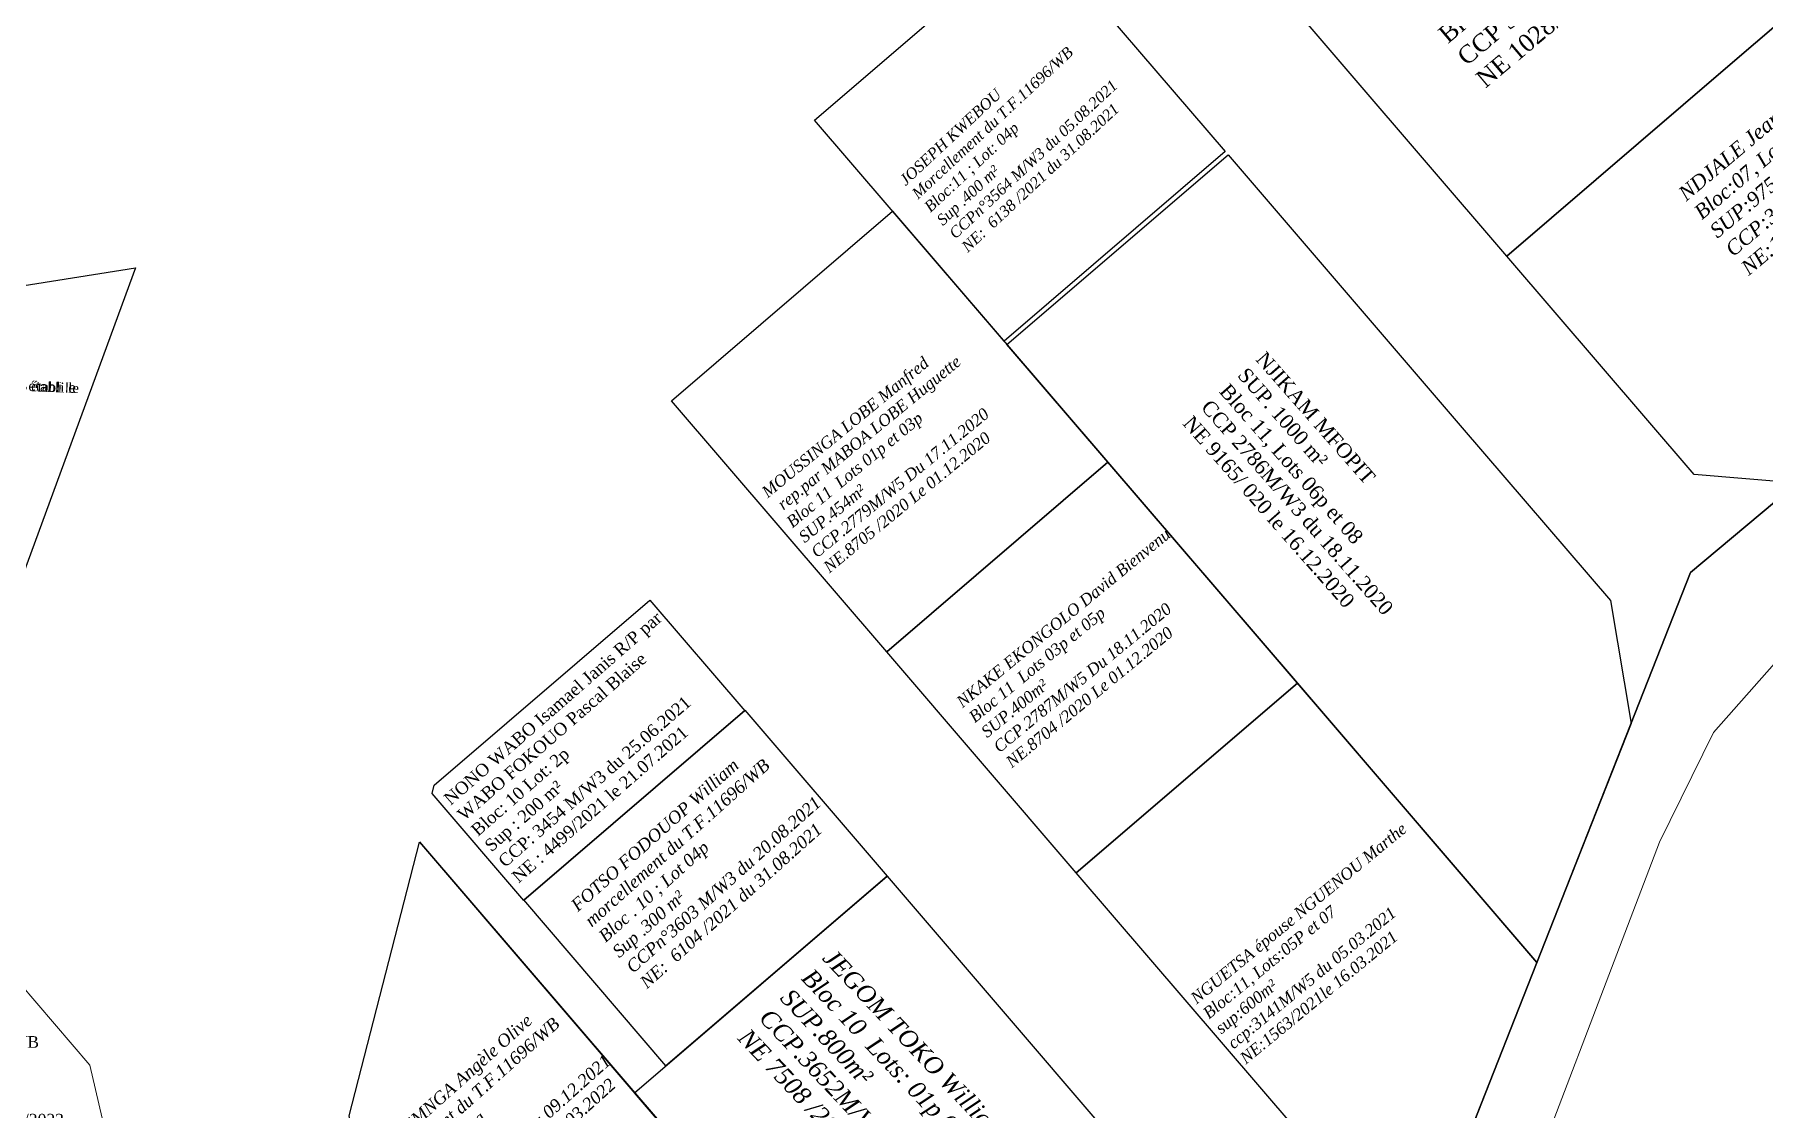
# Model space of a CAD drawing. Header units: millimetres. Extents: x 587399 to 927168, y 438565 to 1444955.
# Drawn here: x 591656.4 to 591775.2, y 444952.6 to 445026.4 of the extents above; entities that cross this region are included whole.
import ezdxf

# ---------------------------------------------------------------- set-up
doc = ezdxf.new("R2010")
doc.units = ezdxf.units.MM
doc.header["$LTSCALE"] = 2
for name, color, linetype in [('AOUT 2021', 172, 'Continuous'), ('chef027001120', 7, 'Continuous'), ('end maj 26 02 2021', 7, 'Continuous'), ('MAJ AOUT', 182, 'Continuous'), ('MAJ JAN 2022', 1, 'Continuous'), ('MAJ JUILLET 2021', 7, 'Continuous'), ('MAJ OCT 2021', 7, 'Continuous'), ('Parcelle MAJ', 6, 'Continuous')]:
    doc.layers.add(name, color=color, linetype=linetype)
doc.layers.add('Roads_others', color=24, linetype='Continuous', lineweight=9)
doc.styles.get("Standard").update_dxf_attribs({"font": 'arial.ttf'})
doc.styles.add('Times 1.0', font='times.ttf', dxfattribs={"width": 0.99, "height": 1})

msp = doc.modelspace()

# ---------------------------------------------------------------- linework, layer by layer
at = {"flags": 128}
msp.add_lwpolyline([(591663.327, 445010.376), (591652.257, 444980.256), (591634.099, 445001.43), (591635.783, 445006.008)], close=True, dxfattribs=at)
at = {"lineweight": -3, "flags": 128}
msp.add_lwpolyline([(591682.817, 444970.963), (591699.945, 444950.991)], dxfattribs=at)
msp.add_lwpolyline([(591682.817, 444970.963), (591699.945, 444950.991)], dxfattribs=at)
at = {"color": 5, "lineweight": 13, "flags": 128}
msp.add_lwpolyline([(591649.241, 444968.415), (591660.19, 444955.648), (591662.2, 444947.01), (591657.367, 444928.221), (591634.06, 444955.394)], close=True, dxfattribs=at)
msp.add_lwpolyline([(591649.241, 444968.415), (591660.19, 444955.648), (591662.2, 444947.01), (591657.367, 444928.221), (591634.06, 444955.394)], close=True, dxfattribs=at)
at = {"layer": 'end maj 26 02 2021', "color": 6, "linetype": 'ByBlock', "lineweight": -3, "ltscale": 0.0014, "flags": 128}
msp.add_lwpolyline([(591590.351, 444928.084), (591620.988, 445113.034), (591611.235, 445115.312), (591602.477, 445210.868), (591597.767, 445262.868), (591632.827, 445254.038), (591645.877, 445275.468), (591709.737, 445272.638), (591716.057, 445274.938), (591724.857, 445278.128), (591811.027, 445267.418), (591837.467, 445209.228), (591867.677, 445107.988), (591867.675, 445071.204), (591770.073, 444989.463), (591737.168, 444905.939)], dxfattribs=at)
msp.add_lwpolyline([(591590.351, 444928.084), (591620.988, 445113.034), (591611.235, 445115.312), (591602.477, 445210.868), (591597.767, 445262.868), (591632.827, 445254.038), (591645.877, 445275.468), (591709.737, 445272.638), (591716.057, 445274.938), (591724.857, 445278.128), (591811.027, 445267.418), (591837.467, 445209.228), (591867.677, 445107.988), (591867.675, 445071.204), (591770.073, 444989.463), (591737.168, 444905.939)], dxfattribs=at)
msp.add_lwpolyline([(591590.351, 444928.084), (591620.988, 445113.034), (591611.235, 445115.312), (591602.477, 445210.868), (591597.767, 445262.868), (591632.827, 445254.038), (591645.877, 445275.468), (591709.737, 445272.638), (591716.057, 445274.938), (591724.857, 445278.128), (591811.027, 445267.418), (591837.467, 445209.228), (591867.677, 445107.988), (591867.675, 445071.204), (591770.073, 444989.463), (591737.168, 444905.939)], dxfattribs=at)
msp.add_lwpolyline([(591590.351, 444928.084), (591620.988, 445113.034), (591611.235, 445115.312), (591602.477, 445210.868), (591597.767, 445262.868), (591632.827, 445254.038), (591645.877, 445275.468), (591709.737, 445272.638), (591716.057, 445274.938), (591724.857, 445278.128), (591811.027, 445267.418), (591837.467, 445209.228), (591867.677, 445107.988), (591867.675, 445071.204), (591770.073, 444989.463), (591737.168, 444905.939)], dxfattribs=at)
at = {"layer": 'end maj 26 02 2021', "color": 3, "flags": 128}
msp.add_lwpolyline([(591737.168, 444905.939), (591770.073, 444989.463), (591867.675, 445071.204)], dxfattribs=at)
msp.add_lwpolyline([(591737.168, 444905.939), (591770.073, 444989.463), (591867.675, 445071.204)], dxfattribs=at)
at = {"layer": 'end maj 26 02 2021', "color": 150, "lineweight": -3, "flags": 128}
msp.add_lwpolyline([(591771.553, 445056.212), (591787.829, 445037.235), (591772.648, 445024.215), (591757.467, 445011.194), (591741.191, 445030.171), (591756.372, 445043.191)], close=True, dxfattribs=at)
msp.add_lwpolyline([(591771.553, 445056.212), (591787.829, 445037.235), (591772.648, 445024.215), (591757.467, 445011.194), (591741.191, 445030.171), (591756.372, 445043.191)], close=True, dxfattribs=at)
msp.add_lwpolyline([(591771.553, 445056.212), (591787.829, 445037.235), (591772.648, 445024.215), (591757.467, 445011.194), (591741.191, 445030.171), (591756.372, 445043.191)], close=True, dxfattribs=at)
msp.add_lwpolyline([(591771.553, 445056.212), (591787.829, 445037.235), (591772.648, 445024.215), (591757.467, 445011.194), (591741.191, 445030.171), (591756.372, 445043.191)], close=True, dxfattribs=at)
at = {"layer": 'end maj 26 02 2021', "color": 150, "linetype": 'ByBlock', "lineweight": -3, "ltscale": 0.0014, "flags": 128}
for points in [[(591787.829, 445037.235), (591801.003, 445021.876), (591800.424, 445014.871), (591788.924, 445005.239), (591777.423, 444995.607), (591770.335, 444996.191), (591757.467, 445011.194), (591772.648, 445024.215)], [(591787.829, 445037.235), (591801.003, 445021.876), (591800.424, 445014.871), (591788.924, 445005.239), (591777.423, 444995.607), (591770.335, 444996.191), (591757.467, 445011.194), (591772.648, 445024.215)], [(591787.829, 445037.235), (591801.003, 445021.876), (591800.424, 445014.871), (591788.924, 445005.239), (591777.423, 444995.607), (591770.335, 444996.191), (591757.467, 445011.194), (591772.648, 445024.215)], [(591787.829, 445037.235), (591801.003, 445021.876), (591800.424, 445014.871), (591788.924, 445005.239), (591777.423, 444995.607), (591770.335, 444996.191), (591757.467, 445011.194), (591772.648, 445024.215)], [(591738.331, 445018.144), (591754.412, 444999.396), (591764.574, 444987.548), (591765.996, 444979.101), (591759.536, 444962.702), (591748.997, 444974.99), (591739.232, 444986.376), (591723.151, 445005.124)], [(591738.331, 445018.144), (591754.412, 444999.396), (591764.574, 444987.548), (591765.996, 444979.101), (591759.536, 444962.702), (591748.997, 444974.99), (591739.232, 444986.376), (591723.151, 445005.124)], [(591738.331, 445018.144), (591754.412, 444999.396), (591764.574, 444987.548), (591765.996, 444979.101), (591759.536, 444962.702), (591748.997, 444974.99), (591739.232, 444986.376), (591723.151, 445005.124)], [(591738.331, 445018.144), (591754.412, 444999.396), (591764.574, 444987.548), (591765.996, 444979.101), (591759.536, 444962.702), (591748.997, 444974.99), (591739.232, 444986.376), (591723.151, 445005.124)], [(591715.298, 445014.28), (591730.081, 444997.044), (591714.9, 444984.023), (591700.117, 445001.259)], [(591715.298, 445014.28), (591730.081, 444997.044), (591714.9, 444984.023), (591700.117, 445001.259)], [(591715.298, 445014.28), (591730.081, 444997.044), (591714.9, 444984.023), (591700.117, 445001.259)], [(591715.298, 445014.28), (591730.081, 444997.044), (591714.9, 444984.023), (591700.117, 445001.259)], [(591730.081, 444997.044), (591743.092, 444981.875), (591727.91, 444968.854), (591714.9, 444984.023)], [(591730.081, 444997.044), (591743.092, 444981.875), (591727.91, 444968.854), (591714.9, 444984.023)], [(591730.081, 444997.044), (591743.092, 444981.875), (591727.91, 444968.854), (591714.9, 444984.023)], [(591730.081, 444997.044), (591743.092, 444981.875), (591727.91, 444968.854), (591714.9, 444984.023)], [(591727.911, 444968.853), (591743.092, 444981.874), (591759.526, 444962.701), (591753.077, 444946.303), (591747.987, 444945.446)], [(591727.911, 444968.853), (591743.092, 444981.874), (591759.526, 444962.701), (591753.077, 444946.303), (591747.987, 444945.446)], [(591727.911, 444968.853), (591743.092, 444981.874), (591759.526, 444962.701), (591753.077, 444946.303), (591747.987, 444945.446)], [(591727.911, 444968.853), (591743.092, 444981.874), (591759.526, 444962.701), (591753.077, 444946.303), (591747.987, 444945.446)]]:
    msp.add_lwpolyline(points, close=True, dxfattribs=at)
at = {"layer": 'end maj 26 02 2021', "color": 150, "lineweight": -3, "flags": 128}
msp.add_lwpolyline([(591730.081, 444997.044), (591743.092, 444981.874)], dxfattribs=at)
msp.add_lwpolyline([(591730.081, 444997.044), (591743.092, 444981.874)], dxfattribs=at)
msp.add_lwpolyline([(591730.081, 444997.044), (591743.092, 444981.874)], dxfattribs=at)
msp.add_lwpolyline([(591730.081, 444997.044), (591743.092, 444981.874)], dxfattribs=at)
at = {"layer": 'MAJ AOUT', "color": 150, "flags": 128}
for points in [[(591725.115, 445033.552), (591738.136, 445018.372), (591722.956, 445005.351), (591709.935, 445020.532)], [(591725.115, 445033.552), (591738.136, 445018.372), (591722.956, 445005.351), (591709.935, 445020.532)], [(591705.156, 444980.024), (591714.921, 444968.638), (591699.74, 444955.617), (591689.975, 444967.003)], [(591705.156, 444980.024), (591714.921, 444968.638), (591699.74, 444955.617), (591689.975, 444967.003)]]:
    msp.add_lwpolyline(points, close=True, dxfattribs=at)
at = {"layer": 'MAJ JAN 2022', "lineweight": -3, "ltscale": 0.0014, "flags": 128}
msp.add_lwpolyline([(591682.817, 444970.963), (591699.945, 444950.992), (591684.764, 444937.972), (591679.992, 444943.535), (591677.983, 444952.173)], close=True, dxfattribs=at)
msp.add_lwpolyline([(591682.817, 444970.963), (591699.945, 444950.992), (591684.764, 444937.972), (591679.992, 444943.535), (591677.983, 444952.173)], close=True, dxfattribs=at)
at = {"layer": 'MAJ JAN 2022', "color": 0, "lineweight": -3, "ltscale": 0.0014, "flags": 128}
msp.add_lwpolyline([(591682.833, 444970.978), (591699.961, 444951.006), (591684.78, 444937.985), (591680.008, 444943.549)], dxfattribs=at)
msp.add_lwpolyline([(591682.833, 444970.978), (591699.961, 444951.006), (591684.78, 444937.985), (591680.008, 444943.549)], dxfattribs=at)
at = {"layer": 'MAJ JUILLET 2021', "flags": 128}
msp.add_lwpolyline([(591698.646, 444987.582), (591705.159, 444979.988), (591689.978, 444966.968), (591683.688, 444974.301), (591683.837, 444974.881)], close=True, dxfattribs=at)
msp.add_lwpolyline([(591698.646, 444987.582), (591705.159, 444979.988), (591689.978, 444966.968), (591683.688, 444974.301), (591683.837, 444974.881)], close=True, dxfattribs=at)
at = {"layer": 'MAJ OCT 2021', "lineweight": -3, "flags": 128}
msp.add_lwpolyline([(591714.921, 444968.638), (591737.707, 444942.072), (591720.358, 444927.191), (591697.572, 444953.757)], close=True, dxfattribs=at)
msp.add_lwpolyline([(591714.921, 444968.638), (591737.707, 444942.072), (591720.358, 444927.191), (591697.572, 444953.757)], close=True, dxfattribs=at)
at = {"layer": 'Parcelle MAJ', "color": 6, "lineweight": 30, "flags": 128}
msp.add_lwpolyline([(591663.327, 445010.376), (591652.257, 444980.256), (591634.099, 445001.43), (591635.783, 445006.008)], close=True, dxfattribs=at)
at = {"layer": 'Roads_others'}
msp.add_lwpolyline([(591756.656, 444941.361), (591767.938, 444970.955), (591771.65, 444978.498), (591784.734, 444993.303), (591796.047, 445004.258), (591860.601, 445059.63), (591862.977, 445070.278), (591862.968, 445079.155), (591835.768, 445178.51), (591831.884, 445188.853), (591811.311, 445212.5), (591807.141, 445219.295), (591806.835, 445225.209), (591835.668, 445277.891), (591838.785, 445280.404), (591844.445, 445281.305), (591871.986, 445282.803), (591882.25, 445287.7), (591891.619, 445299.538), (591893.839, 445310.927)], dxfattribs=at)

# ---------------------------------------------------------------- texts
at = {"color": 3, "insert": (591641.326, 445004.359), "char_height": 0.6795, "width": 18.61483, "attachment_point": 1, "rotation": 357.59654}
for s in ['{\\fTimes New Roman|b0|i0|c0|p18;EPOUBA Marie Claire Amandine \\P\\C1;Morcellement du T.F N°11696/WB établi le 02/12/2022 \\P\\C256;Lieu-dit : Japoma\\PBloc: 23 ; Lot: 01p\\PSUP : 450 m²\\PCCP : 4830 M/W3 du  30/ 11/2022\\PNE : 11264/2022 du 07/12/2022\\P\\C1;Geo : ABENA Josiane}', '{\\C7;EPOUBA Marie Claire Amandine }\\P{\\C1;Morcellement du T.F N°11696/WB établi le 02/12/2022 \\P\\C256;Lieu-dit : Japoma\\PBloc: 23 ; Lot: 01p\\PSUP : 450 m²\\PCCP : 4830 M/W3 du  30/ 11/2022\\PNE : 11264/2022 du 07/12/2022\\P\\C1;Geo : ABENA Josiane}']:
    msp.add_mtext(s, dxfattribs=at)
at = {"insert": (591642.606, 444959.15), "char_height": 0.8, "attachment_point": 1}
msp.add_mtext_dynamic_manual_height_columns('{\\fTimes New Roman|b0|i0|c0|p18;\\H1.125x;KONG Roland Aime \\H0.88889x;\\P\\C1;Morcellement TF 11696/WB\\P\\C256;Lieu-dit:Japoma-bakoko\\PBloc:09 Lots:04p&06\\PSuperficie: 566m²\\PCCP:4249M/W3  du 25/03/2022\\P{\\W2.70898; }NE:{\\W1.68358; }5717 /022 du 05 /04 /2022\\PGeometre:ABENA Josiane}', width=25.02909, gutter_width=12.5, heights=[0], dxfattribs=at)
msp.add_mtext_dynamic_manual_height_columns('{\\fTimes New Roman|b0|i0|c0|p18;\\H1.125x;KONG Roland Aime \\H0.88889x;\\P\\C1;Morcellement TF 11696/WB\\P\\C256;Lieu-dit:Japoma-bakoko\\PBloc:09 Lots:04p&06\\PSuperficie: 566m²\\PCCP:4249M/W3  du 25/03/2022\\P{\\W2.70898; }NE:{\\W1.68358; }5717 /022 du 05 /04 /2022\\PGeometre:ABENA Josiane}', width=25.02909, gutter_width=12.5, heights=[0], dxfattribs=at)
at = {"layer": 'AOUT 2021', "color": 0, "attachment_point": 4}
for s, insert, char_height, width, rotation in [('{\\fTimes New Roman|b0|i1|c0|p18;JOSEPH KWEBOU\\P\\C1;Morcellement du T.F.11696/WB\\P\\C0;Bloc:11 ; Lot: 04p\\PSup .400 m²  \\PCCPn°3564 M/W3 du 05.08.2021\\PNE:  6138 /2021 du 31.08.2021}', (591718.08, 445013.966), 0.75, 52.70163, 43.07757), ('{\\fTimes New Roman|b0|i1|c0|p18;JOSEPH KWEBOU\\P\\C1;Morcellement du T.F.11696/WB\\P\\C0;Bloc:11 ; Lot: 04p\\PSup .400 m²  \\PCCPn°3564 M/W3 du 05.08.2021\\PNE:  6138 /2021 du 31.08.2021}', (591718.08, 445013.966), 0.75, 52.70163, 43.07757), ('{\\fTimes New Roman|b0|i1|c0|p18;FOTSO FODOUOP William\\P\\C1;morcellement du T.F.11696/WB\\P\\C0;Bloc . 10 ; Lot 04p\\PSup .300 m²  \\PCCPn°3603 M/W3 du 20.08.2021\\PNE:  6104 /2021 du 31.08.2021}', (591695.787, 444963.819), 0.85206, 24.91555, 41.83993), ('{\\fTimes New Roman|b0|i1|c0|p18;FOTSO FODOUOP William\\P\\C1;morcellement du T.F.11696/WB\\P\\C0;Bloc . 10 ; Lot 04p\\PSup .300 m²  \\PCCPn°3603 M/W3 du 20.08.2021\\PNE:  6104 /2021 du 31.08.2021}', (591695.787, 444963.819), 0.85206, 24.91555, 41.83993), ('{\\fTimes New Roman|b0|i1|c0|p18;NGO BEMNGA Angèle Olive\\P\\C1;morcellement du T.F.11696/WB\\P\\C0;lieu dit: Japoma\\PSup .376 m²  \\PCCPn°3963 M/W3 du 09.12.2021\\PNE:  4278 /2022  du 10.03.2022\\Pgéo: BOYANTSANG .R}', (591681.92, 444945.454), 0.85206, 24.91555, 41.83993), ('{\\fTimes New Roman|b0|i1|c0|p18;NGO BEMNGA Angèle Olive\\P\\C1;morcellement du T.F.11696/WB\\P\\C0;lieu dit: Japoma\\PSup .376 m²  \\PCCPn°3963 M/W3 du 09.12.2021\\PNE:  4278 /2022  du 10.03.2022\\Pgéo: BOYANTSANG .R}', (591681.92, 444945.454), 0.85206, 24.91555, 41.83993)]:
    msp.add_mtext(s, dxfattribs=dict(at, insert=insert, char_height=char_height, width=width, rotation=rotation))
at = {"layer": 'chef027001120', "linetype": 'ByBlock', "insert": (591769.136, 445015.685), "char_height": 1, "width": 21.23, "attachment_point": 1, "rotation": 40.13225}
msp.add_mtext('{\\fTimes New Roman|b0|i1|c0|p18;NDJALE Jean Paul\\PBloc:07, Lots: 07 et  08\\PSUP:975m²^I\\PCCP:3041M/W3 du  28.01.2021\\PNE:1570/2021 le 16.03.2021}', dxfattribs=at)
msp.add_mtext('{\\fTimes New Roman|b0|i1|c0|p18;NDJALE Jean Paul\\PBloc:07, Lots: 07 et  08\\PSUP:975m²^I\\PCCP:3041M/W3 du  28.01.2021\\PNE:1570/2021 le 16.03.2021}', dxfattribs=at)
at = {"layer": 'end maj 26 02 2021', "color": 150, "linetype": 'ByBlock', "lineweight": -3, "ltscale": 0.0014, "attachment_point": 1, "style": 'Times 1.0'}
for s, insert, char_height, width, rotation in [('{\\C256;EDAK BASSEY BLESSING SHERA\\PSUP. 1000 m²\\PBloc 07, Lots 05 et 06\\PCCP 3027M/W3 du 25.01.2021\\PNE 1028/ 021 le 17.02.2021}', (591750.075, 445029.719), 1.2, 89.05264, 40.0786), ('{\\C256;EDAK BASSEY BLESSING SHERA\\PSUP. 1000 m²\\PBloc 07, Lots 05 et 06\\PCCP 3027M/W3 du 25.01.2021\\PNE 1028/ 021 le 17.02.2021}', (591750.075, 445029.719), 1.2, 89.05264, 40.0786), ('{\\C256;EDAK BASSEY BLESSING SHERA\\PSUP. 1000 m²\\PBloc 07, Lots 05 et 06\\PCCP 3027M/W3 du 25.01.2021\\PNE 1028/ 021 le 17.02.2021}', (591750.075, 445029.719), 1.2, 89.05264, 40.0786), ('{\\C256;EDAK BASSEY BLESSING SHERA\\PSUP. 1000 m²\\PBloc 07, Lots 05 et 06\\PCCP 3027M/W3 du 25.01.2021\\PNE 1028/ 021 le 17.02.2021}', (591750.075, 445029.719), 1.2, 89.05264, 40.0786), ('{\\fTimes New Roman|b0|i1|c0|p18;\\C7;MOUSSINGA LOBE Manfred\\P rep.par MABOA LOBE Huguette\\PBloc 11  Lots 01p et 03p\\PSUP.454m²\\PCCP.2779M/W5 Du 17.11.2020\\PNE.8705 /2020 Le 01.12.2020}', (591706.222, 444995.175), 0.8, 23.57992, 39.42598), ('{\\fTimes New Roman|b0|i1|c0|p18;\\C7;MOUSSINGA LOBE Manfred\\P rep.par MABOA LOBE Huguette\\PBloc 11  Lots 01p et 03p\\PSUP.454m²\\PCCP.2779M/W5 Du 17.11.2020\\PNE.8705 /2020 Le 01.12.2020}', (591706.222, 444995.175), 0.8, 23.57992, 39.42598), ('{\\fTimes New Roman|b0|i1|c0|p18;\\C7;MOUSSINGA LOBE Manfred\\P rep.par MABOA LOBE Huguette\\PBloc 11  Lots 01p et 03p\\PSUP.454m²\\PCCP.2779M/W5 Du 17.11.2020\\PNE.8705 /2020 Le 01.12.2020}', (591706.222, 444995.175), 0.8, 23.57992, 39.42598), ('{\\fTimes New Roman|b0|i1|c0|p18;\\C7;MOUSSINGA LOBE Manfred\\P rep.par MABOA LOBE Huguette\\PBloc 11  Lots 01p et 03p\\PSUP.454m²\\PCCP.2779M/W5 Du 17.11.2020\\PNE.8705 /2020 Le 01.12.2020}', (591706.222, 444995.175), 0.8, 23.57992, 39.42598), ('{\\C256;NJIKAM MFOPIT \\PSUP. 1000 m²\\PBloc 11, Lots 06p et 08\\PCCP 2786M/W3 du 18.11.2020\\PNE 9165/ 020 le 16.12.2020}', (591740.925, 445004.734), 1, 90.22188, 311.323), ('{\\C256;NJIKAM MFOPIT \\PSUP. 1000 m²\\PBloc 11, Lots 06p et 08\\PCCP 2786M/W3 du 18.11.2020\\PNE 9165/ 020 le 16.12.2020}', (591740.925, 445004.734), 1, 90.22188, 311.323), ('{\\C256;NJIKAM MFOPIT \\PSUP. 1000 m²\\PBloc 11, Lots 06p et 08\\PCCP 2786M/W3 du 18.11.2020\\PNE 9165/ 020 le 16.12.2020}', (591740.925, 445004.734), 1, 90.22188, 311.323), ('{\\C256;NJIKAM MFOPIT \\PSUP. 1000 m²\\PBloc 11, Lots 06p et 08\\PCCP 2786M/W3 du 18.11.2020\\PNE 9165/ 020 le 16.12.2020}', (591740.925, 445004.734), 1, 90.22188, 311.323), ('{\\fTimes New Roman|b0|i1|c0|p18;\\C7;NKAKE EKONGOLO David Bienvenu\\PBloc 11  Lots 03p et 05p\\PSUP.400m²\\PCCP.2787M/W5 Du 18.11.2020\\PNE.8704 /2020 Le 01.12.2020}', (591719.593, 444980.768), 0.8, 23.57992, 39.42412), ('{\\fTimes New Roman|b0|i1|c0|p18;\\C7;NKAKE EKONGOLO David Bienvenu\\PBloc 11  Lots 03p et 05p\\PSUP.400m²\\PCCP.2787M/W5 Du 18.11.2020\\PNE.8704 /2020 Le 01.12.2020}', (591719.593, 444980.768), 0.8, 23.57992, 39.42412), ('{\\fTimes New Roman|b0|i1|c0|p18;\\C7;NKAKE EKONGOLO David Bienvenu\\PBloc 11  Lots 03p et 05p\\PSUP.400m²\\PCCP.2787M/W5 Du 18.11.2020\\PNE.8704 /2020 Le 01.12.2020}', (591719.593, 444980.768), 0.8, 23.57992, 39.42412), ('{\\fTimes New Roman|b0|i1|c0|p18;\\C7;NKAKE EKONGOLO David Bienvenu\\PBloc 11  Lots 03p et 05p\\PSUP.400m²\\PCCP.2787M/W5 Du 18.11.2020\\PNE.8704 /2020 Le 01.12.2020}', (591719.593, 444980.768), 0.8, 23.57992, 39.42412), ('{\\fTimes New Roman|b0|i1|c0|p18;\\C7;NGUETSA épouse NGUENOU Marthe\\PBloc:11, Lots:05P et 07\\Psup:600m²\\Pccp:3141M/W5 du 05.03.2021\\PNE:1563/2021le 16.03.2021}', (591735.663, 444960.432), 0.8, 23.57992, 39.42598), ('{\\fTimes New Roman|b0|i1|c0|p18;\\C7;NGUETSA épouse NGUENOU Marthe\\PBloc:11, Lots:05P et 07\\Psup:600m²\\Pccp:3141M/W5 du 05.03.2021\\PNE:1563/2021le 16.03.2021}', (591735.663, 444960.432), 0.8, 23.57992, 39.42598), ('{\\fTimes New Roman|b0|i1|c0|p18;\\C7;NGUETSA épouse NGUENOU Marthe\\PBloc:11, Lots:05P et 07\\Psup:600m²\\Pccp:3141M/W5 du 05.03.2021\\PNE:1563/2021le 16.03.2021}', (591735.663, 444960.432), 0.8, 23.57992, 39.42598), ('{\\fTimes New Roman|b0|i1|c0|p18;\\C7;NGUETSA épouse NGUENOU Marthe\\PBloc:11, Lots:05P et 07\\Psup:600m²\\Pccp:3141M/W5 du 05.03.2021\\PNE:1563/2021le 16.03.2021}', (591735.663, 444960.432), 0.8, 23.57992, 39.42598)]:
    msp.add_mtext(s, dxfattribs=dict(at, insert=insert, char_height=char_height, width=width, rotation=rotation))
at = {"layer": 'MAJ JUILLET 2021', "insert": (591684.401, 444974.094), "char_height": 0.80793, "attachment_point": 1, "rotation": 41.19398}
msp.add_mtext('{\\fTimes New Roman|b0|i0|c0|p18;\\H1.053x;NONO WABO Isamael Janis R/P par\\PWABO FOKOUO Pascal Blaise \\PBloc: 10 Lot: 2p\\PSup : 200 m²\\PCCP: 3454 M/W3 du 25.06.2021\\PNE : 4499/2021 le 21.07.2021}', dxfattribs=at)
msp.add_mtext('{\\fTimes New Roman|b0|i0|c0|p18;\\H1.053x;NONO WABO Isamael Janis R/P par\\PWABO FOKOUO Pascal Blaise \\PBloc: 10 Lot: 2p\\PSup : 200 m²\\PCCP: 3454 M/W3 du 25.06.2021\\PNE : 4499/2021 le 21.07.2021}', dxfattribs=at)
at = {"layer": 'MAJ OCT 2021', "color": 150, "linetype": 'ByBlock', "lineweight": -3, "ltscale": 0.0014, "insert": (591711.293, 444963.772), "char_height": 1.2, "width": 116.30125, "attachment_point": 1, "rotation": 313.3594, "style": 'Times 1.0'}
msp.add_mtext('{\\fTimes New Roman|b0|i1|c0|p18;\\C7;JEGOM TOKO William ernest  \\P\\fTimes New Roman|b0|i1|c186|p18;Bloc \\fTimes New Roman|b0|i1|c0|p18;10 \\fTimes New Roman|b0|i1|c186|p18; Lot\\fTimes New Roman|b0|i1|c0|p18;s: 01p,03p,04p et 06\\fTimes New Roman|b0|i1|c186|p18;\\PSUP.\\fTimes New Roman|b0|i1|c0|p18;800m²\\fTimes New Roman|b0|i1|c186|p18;\\PCCP.\\fTimes New Roman|b0|i1|c0|p18;3652\\fTimes New Roman|b0|i1|c186|p18;M/W3 \\fTimes New Roman|b0|i1|c0|p18;d\\fTimes New Roman|b0|i1|c186|p18;u \\fTimes New Roman|b0|i1|c0|p18;13.09.2021\\fTimes New Roman|b0|i1|c186|p18;\\PNE\\fTimes New Roman|b0|i1|c0|p18; 7508\\fTimes New Roman|b0|i1|c186|p18; /202\\fTimes New Roman|b0|i1|c0|p18;1\\fTimes New Roman|b0|i1|c186|p18; \\fTimes New Roman|b0|i1|c0|p18; \\fTimes New Roman|b0|i1|c186|p18;Le \\fTimes New Roman|b0|i1|c0|p18; 15.10.2021}', dxfattribs=at)
msp.add_mtext('{\\fTimes New Roman|b0|i1|c0|p18;\\C7;JEGOM TOKO William ernest  \\P\\fTimes New Roman|b0|i1|c186|p18;Bloc \\fTimes New Roman|b0|i1|c0|p18;10 \\fTimes New Roman|b0|i1|c186|p18; Lot\\fTimes New Roman|b0|i1|c0|p18;s: 01p,03p,04p et 06\\fTimes New Roman|b0|i1|c186|p18;\\PSUP.\\fTimes New Roman|b0|i1|c0|p18;800m²\\fTimes New Roman|b0|i1|c186|p18;\\PCCP.\\fTimes New Roman|b0|i1|c0|p18;3652\\fTimes New Roman|b0|i1|c186|p18;M/W3 \\fTimes New Roman|b0|i1|c0|p18;d\\fTimes New Roman|b0|i1|c186|p18;u \\fTimes New Roman|b0|i1|c0|p18;13.09.2021\\fTimes New Roman|b0|i1|c186|p18;\\PNE\\fTimes New Roman|b0|i1|c0|p18; 7508\\fTimes New Roman|b0|i1|c186|p18; /202\\fTimes New Roman|b0|i1|c0|p18;1\\fTimes New Roman|b0|i1|c186|p18; \\fTimes New Roman|b0|i1|c0|p18; \\fTimes New Roman|b0|i1|c186|p18;Le \\fTimes New Roman|b0|i1|c0|p18; 15.10.2021}', dxfattribs=at)

doc.saveas('drawing.dxf')
